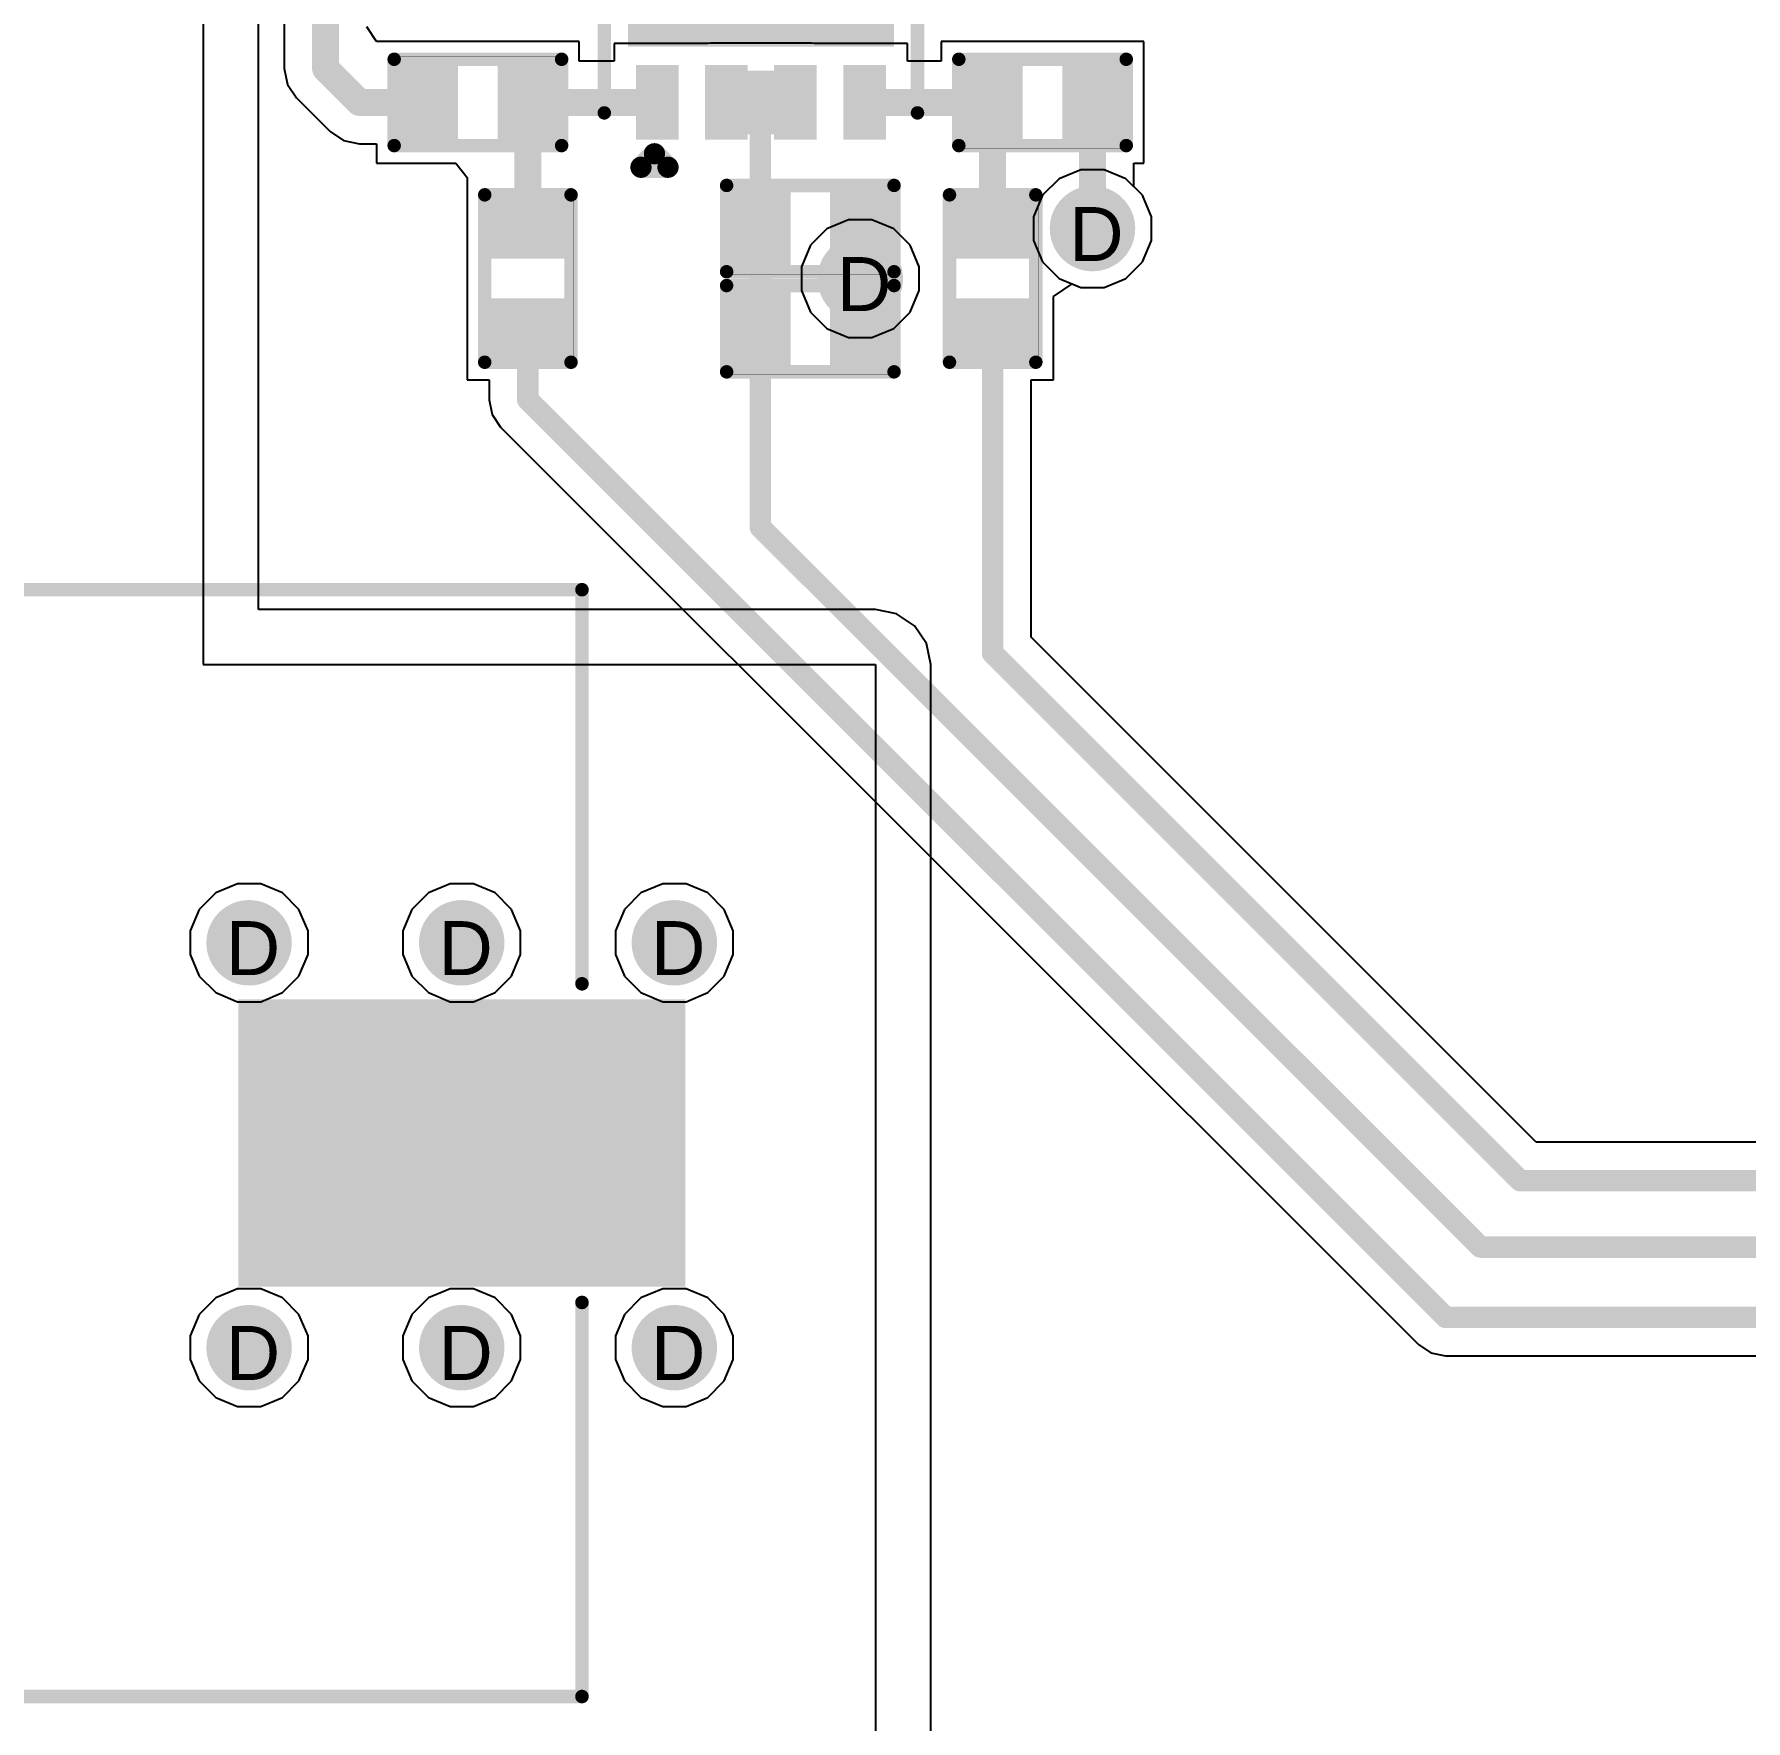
# Model space of a CAD drawing. Header units: inches. Extents: x 0 to 5032, y 0 to 5323.
# Drawn here: x 20.86 to 36.96, y 83.59 to 99.46 of the extents above; entities that cross this region are included whole.
import ezdxf

# ---------------------------------------------------------------- set-up
doc = ezdxf.new("R2010")
doc.units = ezdxf.units.IN
for name, color, linetype in [('Bottom Layer', 5, 'Continuous'), ('Bottom Solder', 6, 'Continuous'), ('Drill Drawing', 1, 'Continuous'), ('Layer 1', 16, 'Continuous'), ('Layer 2', 76, 'Continuous'), ('Top Layer', 1, 'Continuous'), ('Top Overlay', 2, 'Continuous'), ('Top Paste', 8, 'Continuous'), ('Top Solder', 216, 'Continuous'), ('Via Holes', 16, 'Continuous')]:
    doc.layers.add(name, color=color, linetype=linetype)
doc.styles.add('Arial', font='', dxfattribs={"height": 0.2})
doc.styles.get('Arial').set_extended_font_data('Arial')

# ---------------------------------------------------------------- blocks, each defined once
blk = doc.blocks.new('R___0402_287')
at = {"layer": 'Top Layer'}
for points in [[(-0.699, -0.318), (-0.699, 0.318), (-0.241, 0.318), (-0.241, -0.318)], [(0.241, -0.318), (0.241, 0.318), (0.699, 0.318), (0.699, -0.318)]]:
    blk.add_hatch(color=1, dxfattribs=at).paths.add_polyline_path(points)
at = {"layer": 'Top Paste'}
for points in [[(-0.699, -0.318), (-0.699, 0.318), (-0.241, 0.318), (-0.241, -0.318)], [(0.241, -0.318), (0.241, 0.318), (0.699, 0.318), (0.699, -0.318)]]:
    blk.add_hatch(color=8, dxfattribs=at).paths.add_polyline_path(points)
at = {"layer": 'Top Solder'}
for points in [[(-0.754, -0.373), (-0.754, 0.373), (-0.186, 0.373), (-0.186, -0.373)], [(0.186, -0.373), (0.186, 0.373), (0.754, 0.373), (0.754, -0.373)]]:
    blk.add_hatch(color=216, dxfattribs=at).paths.add_polyline_path(points)
at = {"layer": 'Top Overlay'}
for points in [[(-0.787, 0.406, 0.127, 0.127, 0), (0.787, 0.406, 0.127, 0.127, 0)], [(-0.787, 0.406, 0.127, 0.127, 0), (-0.787, -0.406, 0.127, 0.127, 0)], [(0.787, 0.406, 0.127, 0.127, 0), (0.787, -0.406, 0.127, 0.127, 0)], [(-0.787, -0.406, 0.127, 0.127, 0), (0.787, -0.406, 0.127, 0.127, 0)], [(-0.813, -0.432, 0.00323, 0.00323, 0), (0.813, -0.432, 0.00323, 0.00323, 0)]]:
    blk.add_lwpolyline(points, format="xyseb", dxfattribs=at)
for points in [[(-0.819, 0.406, 0.0635, 0.0635, 1), (-0.756, 0.406, 0.0635, 0.0635, 1)], [(-0.819, 0.406, 0.0635, 0.0635, 1), (-0.756, 0.406, 0.0635, 0.0635, 1)], [(0.756, 0.406, 0.0635, 0.0635, 1), (0.819, 0.406, 0.0635, 0.0635, 1)], [(0.756, 0.406, 0.0635, 0.0635, 1), (0.819, 0.406, 0.0635, 0.0635, 1)], [(-0.819, -0.406, 0.0635, 0.0635, 1), (-0.756, -0.406, 0.0635, 0.0635, 1)], [(-0.819, -0.406, 0.0635, 0.0635, 1), (-0.756, -0.406, 0.0635, 0.0635, 1)], [(-0.814, -0.432, 0.00161, 0.00161, 1), (-0.812, -0.432, 0.00161, 0.00161, 1)], [(0.756, -0.406, 0.0635, 0.0635, 1), (0.819, -0.406, 0.0635, 0.0635, 1)], [(0.756, -0.406, 0.0635, 0.0635, 1), (0.819, -0.406, 0.0635, 0.0635, 1)], [(0.812, -0.432, 0.00161, 0.00161, 1), (0.814, -0.432, 0.00161, 0.00161, 1)]]:
    blk.add_lwpolyline(points, format="xyseb", close=True, dxfattribs=at)
blk = doc.blocks.new('R___0402_288')
at = {"layer": 'Top Layer'}
for points in [[(-0.699, -0.318), (-0.699, 0.318), (-0.241, 0.318), (-0.241, -0.318)], [(0.241, -0.318), (0.241, 0.318), (0.699, 0.318), (0.699, -0.318)]]:
    blk.add_hatch(color=1, dxfattribs=at).paths.add_polyline_path(points)
at = {"layer": 'Top Paste'}
for points in [[(-0.699, -0.318), (-0.699, 0.318), (-0.241, 0.318), (-0.241, -0.318)], [(0.241, -0.318), (0.241, 0.318), (0.699, 0.318), (0.699, -0.318)]]:
    blk.add_hatch(color=8, dxfattribs=at).paths.add_polyline_path(points)
at = {"layer": 'Top Solder'}
for points in [[(-0.754, -0.373), (-0.754, 0.373), (-0.186, 0.373), (-0.186, -0.373)], [(0.186, -0.373), (0.186, 0.373), (0.754, 0.373), (0.754, -0.373)]]:
    blk.add_hatch(color=216, dxfattribs=at).paths.add_polyline_path(points)
at = {"layer": 'Top Overlay'}
for points in [[(-0.787, 0.406, 0.127, 0.127, 0), (0.787, 0.406, 0.127, 0.127, 0)], [(-0.787, 0.406, 0.127, 0.127, 0), (-0.787, -0.406, 0.127, 0.127, 0)], [(0.787, 0.406, 0.127, 0.127, 0), (0.787, -0.406, 0.127, 0.127, 0)], [(-0.787, -0.406, 0.127, 0.127, 0), (0.787, -0.406, 0.127, 0.127, 0)], [(-0.813, -0.432, 0.00323, 0.00323, 0), (0.813, -0.432, 0.00323, 0.00323, 0)]]:
    blk.add_lwpolyline(points, format="xyseb", dxfattribs=at)
for points in [[(-0.819, 0.406, 0.0635, 0.0635, 1), (-0.756, 0.406, 0.0635, 0.0635, 1)], [(-0.819, 0.406, 0.0635, 0.0635, 1), (-0.756, 0.406, 0.0635, 0.0635, 1)], [(0.756, 0.406, 0.0635, 0.0635, 1), (0.819, 0.406, 0.0635, 0.0635, 1)], [(0.756, 0.406, 0.0635, 0.0635, 1), (0.819, 0.406, 0.0635, 0.0635, 1)], [(-0.819, -0.406, 0.0635, 0.0635, 1), (-0.756, -0.406, 0.0635, 0.0635, 1)], [(-0.819, -0.406, 0.0635, 0.0635, 1), (-0.756, -0.406, 0.0635, 0.0635, 1)], [(-0.814, -0.432, 0.00161, 0.00161, 1), (-0.812, -0.432, 0.00161, 0.00161, 1)], [(0.756, -0.406, 0.0635, 0.0635, 1), (0.819, -0.406, 0.0635, 0.0635, 1)], [(0.756, -0.406, 0.0635, 0.0635, 1), (0.819, -0.406, 0.0635, 0.0635, 1)], [(0.812, -0.432, 0.00161, 0.00161, 1), (0.814, -0.432, 0.00161, 0.00161, 1)]]:
    blk.add_lwpolyline(points, format="xyseb", close=True, dxfattribs=at)
blk = doc.blocks.new('R___0402_289')
at = {"layer": 'Top Layer'}
for points in [[(-0.699, -0.318), (-0.699, 0.318), (-0.241, 0.318), (-0.241, -0.318)], [(0.241, -0.318), (0.241, 0.318), (0.699, 0.318), (0.699, -0.318)]]:
    blk.add_hatch(color=1, dxfattribs=at).paths.add_polyline_path(points)
at = {"layer": 'Top Paste'}
for points in [[(-0.699, -0.318), (-0.699, 0.318), (-0.241, 0.318), (-0.241, -0.318)], [(0.241, -0.318), (0.241, 0.318), (0.699, 0.318), (0.699, -0.318)]]:
    blk.add_hatch(color=8, dxfattribs=at).paths.add_polyline_path(points)
at = {"layer": 'Top Solder'}
for points in [[(-0.754, -0.373), (-0.754, 0.373), (-0.186, 0.373), (-0.186, -0.373)], [(0.186, -0.373), (0.186, 0.373), (0.754, 0.373), (0.754, -0.373)]]:
    blk.add_hatch(color=216, dxfattribs=at).paths.add_polyline_path(points)
at = {"layer": 'Top Overlay'}
for points in [[(0.787, 0.406, 0.127, 0.127, 0), (-0.787, 0.406, 0.127, 0.127, 0)], [(-0.787, 0.406, 0.127, 0.127, 0), (-0.787, -0.406, 0.127, 0.127, 0)], [(0.787, 0.406, 0.127, 0.127, 0), (0.787, -0.406, 0.127, 0.127, 0)], [(0.787, -0.406, 0.127, 0.127, 0), (-0.787, -0.406, 0.127, 0.127, 0)], [(0.813, -0.432, 0.00323, 0.00323, 0), (-0.813, -0.432, 0.00323, 0.00323, 0)]]:
    blk.add_lwpolyline(points, format="xyseb", dxfattribs=at)
for points in [[(-0.819, 0.406, 0.0635, 0.0635, 1), (-0.756, 0.406, 0.0635, 0.0635, 1)], [(-0.819, 0.406, 0.0635, 0.0635, 1), (-0.756, 0.406, 0.0635, 0.0635, 1)], [(0.756, 0.406, 0.0635, 0.0635, 1), (0.819, 0.406, 0.0635, 0.0635, 1)], [(0.756, 0.406, 0.0635, 0.0635, 1), (0.819, 0.406, 0.0635, 0.0635, 1)], [(-0.819, -0.406, 0.0635, 0.0635, 1), (-0.756, -0.406, 0.0635, 0.0635, 1)], [(-0.819, -0.406, 0.0635, 0.0635, 1), (-0.756, -0.406, 0.0635, 0.0635, 1)], [(-0.814, -0.432, 0.00161, 0.00161, 1), (-0.812, -0.432, 0.00161, 0.00161, 1)], [(0.756, -0.406, 0.0635, 0.0635, 1), (0.819, -0.406, 0.0635, 0.0635, 1)], [(0.756, -0.406, 0.0635, 0.0635, 1), (0.819, -0.406, 0.0635, 0.0635, 1)], [(0.812, -0.432, 0.00161, 0.00161, 1), (0.814, -0.432, 0.00161, 0.00161, 1)]]:
    blk.add_lwpolyline(points, format="xyseb", close=True, dxfattribs=at)
blk = doc.blocks.new('R___0402_290')
at = {"layer": 'Top Layer'}
for points in [[(-0.699, -0.318), (-0.699, 0.318), (-0.241, 0.318), (-0.241, -0.318)], [(0.241, -0.318), (0.241, 0.318), (0.699, 0.318), (0.699, -0.318)]]:
    blk.add_hatch(color=1, dxfattribs=at).paths.add_polyline_path(points)
at = {"layer": 'Top Paste'}
for points in [[(-0.699, -0.318), (-0.699, 0.318), (-0.241, 0.318), (-0.241, -0.318)], [(0.241, -0.318), (0.241, 0.318), (0.699, 0.318), (0.699, -0.318)]]:
    blk.add_hatch(color=8, dxfattribs=at).paths.add_polyline_path(points)
at = {"layer": 'Top Solder'}
for points in [[(-0.754, -0.373), (-0.754, 0.373), (-0.186, 0.373), (-0.186, -0.373)], [(0.186, -0.373), (0.186, 0.373), (0.754, 0.373), (0.754, -0.373)]]:
    blk.add_hatch(color=216, dxfattribs=at).paths.add_polyline_path(points)
at = {"layer": 'Top Overlay'}
for points in [[(-0.787, 0.406, 0.127, 0.127, 0), (0.787, 0.406, 0.127, 0.127, 0)], [(-0.787, -0.406, 0.127, 0.127, 0), (-0.787, 0.406, 0.127, 0.127, 0)], [(0.787, -0.406, 0.127, 0.127, 0), (0.787, 0.406, 0.127, 0.127, 0)], [(-0.787, -0.406, 0.127, 0.127, 0), (0.787, -0.406, 0.127, 0.127, 0)], [(-0.813, -0.432, 0.00323, 0.00323, 0), (0.813, -0.432, 0.00323, 0.00323, 0)]]:
    blk.add_lwpolyline(points, format="xyseb", dxfattribs=at)
for points in [[(-0.819, 0.406, 0.0635, 0.0635, 1), (-0.756, 0.406, 0.0635, 0.0635, 1)], [(-0.819, 0.406, 0.0635, 0.0635, 1), (-0.756, 0.406, 0.0635, 0.0635, 1)], [(0.756, 0.406, 0.0635, 0.0635, 1), (0.819, 0.406, 0.0635, 0.0635, 1)], [(0.756, 0.406, 0.0635, 0.0635, 1), (0.819, 0.406, 0.0635, 0.0635, 1)], [(-0.819, -0.406, 0.0635, 0.0635, 1), (-0.756, -0.406, 0.0635, 0.0635, 1)], [(-0.819, -0.406, 0.0635, 0.0635, 1), (-0.756, -0.406, 0.0635, 0.0635, 1)], [(-0.814, -0.432, 0.00161, 0.00161, 1), (-0.812, -0.432, 0.00161, 0.00161, 1)], [(0.756, -0.406, 0.0635, 0.0635, 1), (0.819, -0.406, 0.0635, 0.0635, 1)], [(0.756, -0.406, 0.0635, 0.0635, 1), (0.819, -0.406, 0.0635, 0.0635, 1)], [(0.812, -0.432, 0.00161, 0.00161, 1), (0.814, -0.432, 0.00161, 0.00161, 1)]]:
    blk.add_lwpolyline(points, format="xyseb", close=True, dxfattribs=at)
blk = doc.blocks.new('R___0402_291')
at = {"layer": 'Top Layer'}
for points in [[(-0.699, -0.318), (-0.699, 0.318), (-0.241, 0.318), (-0.241, -0.318)], [(0.241, -0.318), (0.241, 0.318), (0.699, 0.318), (0.699, -0.318)]]:
    blk.add_hatch(color=1, dxfattribs=at).paths.add_polyline_path(points)
at = {"layer": 'Top Paste'}
for points in [[(-0.699, -0.318), (-0.699, 0.318), (-0.241, 0.318), (-0.241, -0.318)], [(0.241, -0.318), (0.241, 0.318), (0.699, 0.318), (0.699, -0.318)]]:
    blk.add_hatch(color=8, dxfattribs=at).paths.add_polyline_path(points)
at = {"layer": 'Top Solder'}
for points in [[(-0.754, -0.373), (-0.754, 0.373), (-0.186, 0.373), (-0.186, -0.373)], [(0.186, -0.373), (0.186, 0.373), (0.754, 0.373), (0.754, -0.373)]]:
    blk.add_hatch(color=216, dxfattribs=at).paths.add_polyline_path(points)
at = {"layer": 'Top Overlay'}
for points in [[(-0.787, 0.406, 0.127, 0.127, 0), (0.787, 0.406, 0.127, 0.127, 0)], [(-0.787, -0.406, 0.127, 0.127, 0), (-0.787, 0.406, 0.127, 0.127, 0)], [(0.787, -0.406, 0.127, 0.127, 0), (0.787, 0.406, 0.127, 0.127, 0)], [(-0.787, -0.406, 0.127, 0.127, 0), (0.787, -0.406, 0.127, 0.127, 0)], [(-0.813, -0.432, 0.00323, 0.00323, 0), (0.813, -0.432, 0.00323, 0.00323, 0)]]:
    blk.add_lwpolyline(points, format="xyseb", dxfattribs=at)
for points in [[(-0.819, 0.406, 0.0635, 0.0635, 1), (-0.756, 0.406, 0.0635, 0.0635, 1)], [(-0.819, 0.406, 0.0635, 0.0635, 1), (-0.756, 0.406, 0.0635, 0.0635, 1)], [(0.756, 0.406, 0.0635, 0.0635, 1), (0.819, 0.406, 0.0635, 0.0635, 1)], [(0.756, 0.406, 0.0635, 0.0635, 1), (0.819, 0.406, 0.0635, 0.0635, 1)], [(-0.819, -0.406, 0.0635, 0.0635, 1), (-0.756, -0.406, 0.0635, 0.0635, 1)], [(-0.819, -0.406, 0.0635, 0.0635, 1), (-0.756, -0.406, 0.0635, 0.0635, 1)], [(-0.814, -0.432, 0.00161, 0.00161, 1), (-0.812, -0.432, 0.00161, 0.00161, 1)], [(0.756, -0.406, 0.0635, 0.0635, 1), (0.819, -0.406, 0.0635, 0.0635, 1)], [(0.756, -0.406, 0.0635, 0.0635, 1), (0.819, -0.406, 0.0635, 0.0635, 1)], [(0.812, -0.432, 0.00161, 0.00161, 1), (0.814, -0.432, 0.00161, 0.00161, 1)]]:
    blk.add_lwpolyline(points, format="xyseb", close=True, dxfattribs=at)
blk = doc.blocks.new('R___0402_292')
at = {"layer": 'Top Layer'}
for points in [[(-0.699, -0.318), (-0.699, 0.318), (-0.241, 0.318), (-0.241, -0.318)], [(0.241, -0.318), (0.241, 0.318), (0.699, 0.318), (0.699, -0.318)]]:
    blk.add_hatch(color=1, dxfattribs=at).paths.add_polyline_path(points)
at = {"layer": 'Top Paste'}
for points in [[(-0.699, -0.318), (-0.699, 0.318), (-0.241, 0.318), (-0.241, -0.318)], [(0.241, -0.318), (0.241, 0.318), (0.699, 0.318), (0.699, -0.318)]]:
    blk.add_hatch(color=8, dxfattribs=at).paths.add_polyline_path(points)
at = {"layer": 'Top Solder'}
for points in [[(-0.754, -0.373), (-0.754, 0.373), (-0.186, 0.373), (-0.186, -0.373)], [(0.186, -0.373), (0.186, 0.373), (0.754, 0.373), (0.754, -0.373)]]:
    blk.add_hatch(color=216, dxfattribs=at).paths.add_polyline_path(points)
at = {"layer": 'Top Overlay'}
for points in [[(-0.787, 0.406, 0.127, 0.127, 0), (0.787, 0.406, 0.127, 0.127, 0)], [(-0.787, -0.406, 0.127, 0.127, 0), (-0.787, 0.406, 0.127, 0.127, 0)], [(0.787, -0.406, 0.127, 0.127, 0), (0.787, 0.406, 0.127, 0.127, 0)], [(-0.787, -0.406, 0.127, 0.127, 0), (0.787, -0.406, 0.127, 0.127, 0)], [(-0.813, -0.432, 0.00323, 0.00323, 0), (0.813, -0.432, 0.00323, 0.00323, 0)]]:
    blk.add_lwpolyline(points, format="xyseb", dxfattribs=at)
for points in [[(-0.819, 0.406, 0.0635, 0.0635, 1), (-0.756, 0.406, 0.0635, 0.0635, 1)], [(-0.819, 0.406, 0.0635, 0.0635, 1), (-0.756, 0.406, 0.0635, 0.0635, 1)], [(0.756, 0.406, 0.0635, 0.0635, 1), (0.819, 0.406, 0.0635, 0.0635, 1)], [(0.756, 0.406, 0.0635, 0.0635, 1), (0.819, 0.406, 0.0635, 0.0635, 1)], [(-0.819, -0.406, 0.0635, 0.0635, 1), (-0.756, -0.406, 0.0635, 0.0635, 1)], [(-0.819, -0.406, 0.0635, 0.0635, 1), (-0.756, -0.406, 0.0635, 0.0635, 1)], [(-0.814, -0.432, 0.00161, 0.00161, 1), (-0.812, -0.432, 0.00161, 0.00161, 1)], [(0.756, -0.406, 0.0635, 0.0635, 1), (0.819, -0.406, 0.0635, 0.0635, 1)], [(0.756, -0.406, 0.0635, 0.0635, 1), (0.819, -0.406, 0.0635, 0.0635, 1)], [(0.812, -0.432, 0.00161, 0.00161, 1), (0.814, -0.432, 0.00161, 0.00161, 1)]]:
    blk.add_lwpolyline(points, format="xyseb", close=True, dxfattribs=at)
blk = doc.blocks.new('SON_8_EP_3_3__298')
at = {"layer": 'Top Layer'}
for points in [[(0.825, 1.2), (0.825, -1.2), (-0.825, -1.2), (-0.825, 1.2)], [(-1.1, 1.125), (-1.1, 0.825), (-1.7, 0.825), (-1.7, 1.125)], [(1.1, 0.825), (1.1, 1.125), (1.7, 1.125), (1.7, 0.825)], [(-1.1, 0.475), (-1.1, 0.175), (-1.7, 0.175), (-1.7, 0.475)], [(1.1, 0.175), (1.1, 0.475), (1.7, 0.475), (1.7, 0.175)], [(-1.1, -0.175), (-1.1, -0.475), (-1.7, -0.475), (-1.7, -0.175)], [(1.1, -0.475), (1.1, -0.175), (1.7, -0.175), (1.7, -0.475)], [(-1.1, -0.825), (-1.1, -1.125), (-1.7, -1.125), (-1.7, -0.825)], [(1.1, -1.125), (1.1, -0.825), (1.7, -0.825), (1.7, -1.125)]]:
    blk.add_hatch(color=1, dxfattribs=at).paths.add_polyline_path(points)
at = {"layer": 'Top Paste'}
for points in [[(0.825, 1.2), (0.825, -1.2), (-0.825, -1.2), (-0.825, 1.2)], [(-1.1, 1.125), (-1.1, 0.825), (-1.7, 0.825), (-1.7, 1.125)], [(1.1, 0.825), (1.1, 1.125), (1.7, 1.125), (1.7, 0.825)], [(-1.1, 0.475), (-1.1, 0.175), (-1.7, 0.175), (-1.7, 0.475)], [(1.1, 0.175), (1.1, 0.475), (1.7, 0.475), (1.7, 0.175)], [(-1.1, -0.175), (-1.1, -0.475), (-1.7, -0.475), (-1.7, -0.175)], [(1.1, -0.475), (1.1, -0.175), (1.7, -0.175), (1.7, -0.475)], [(-1.1, -0.825), (-1.1, -1.125), (-1.7, -1.125), (-1.7, -0.825)], [(1.1, -1.125), (1.1, -0.825), (1.7, -0.825), (1.7, -1.125)]]:
    blk.add_hatch(color=8, dxfattribs=at).paths.add_polyline_path(points)
at = {"layer": 'Top Solder'}
for points in [[(-1.049, 1.176), (-1.049, 0.775), (-1.751, 0.775), (-1.751, 1.176)], [(0.876, 1.251), (0.876, -1.251), (-0.876, -1.251), (-0.876, 1.251)], [(1.049, 0.775), (1.049, 1.176), (1.751, 1.176), (1.751, 0.775)], [(-1.049, 0.526), (-1.049, 0.124), (-1.751, 0.124), (-1.751, 0.526)], [(1.049, 0.124), (1.049, 0.526), (1.751, 0.526), (1.751, 0.124)], [(-1.049, -0.124), (-1.049, -0.526), (-1.751, -0.526), (-1.751, -0.124)], [(1.049, -0.526), (1.049, -0.124), (1.751, -0.124), (1.751, -0.526)], [(-1.049, -0.775), (-1.049, -1.176), (-1.751, -1.176), (-1.751, -0.775)], [(1.049, -1.176), (1.049, -0.775), (1.751, -0.775), (1.751, -1.176)]]:
    blk.add_hatch(color=216, dxfattribs=at).paths.add_polyline_path(points)
at = {"layer": 'Top Overlay'}
for points in [[(-1.499, 1.473, 0.127, 0.127, 0), (1.473, 1.473, 0.127, 0.127, 0)], [(-2.01, 1.128, 0.2, 0.2, 0), (-1.883, 1.001, 0.2, 0.2, 0)], [(-2.01, 1.128, 0.2, 0.2, 0), (-2.01, 0.874, 0.2, 0.2, 0)], [(-1.883, 1.001, 0.2, 0.2, 0), (-2.01, 0.874, 0.2, 0.2, 0)], [(-1.499, -1.473, 0.127, 0.127, 0), (1.473, -1.473, 0.127, 0.127, 0)]]:
    blk.add_lwpolyline(points, format="xyseb", dxfattribs=at)
for points in [[(-1.53, 1.473, 0.0635, 0.0635, 1), (-1.467, 1.473, 0.0635, 0.0635, 1)], [(1.441, 1.473, 0.0635, 0.0635, 1), (1.505, 1.473, 0.0635, 0.0635, 1)], [(-2.06, 1.128, 0.1, 0.1, 1), (-1.96, 1.128, 0.1, 0.1, 1)], [(-2.06, 1.128, 0.1, 0.1, 1), (-1.96, 1.128, 0.1, 0.1, 1)], [(-2.06, 0.874, 0.1, 0.1, 1), (-1.96, 0.874, 0.1, 0.1, 1)], [(-2.06, 0.874, 0.1, 0.1, 1), (-1.96, 0.874, 0.1, 0.1, 1)], [(-1.933, 1.001, 0.1, 0.1, 1), (-1.833, 1.001, 0.1, 0.1, 1)], [(-1.933, 1.001, 0.1, 0.1, 1), (-1.833, 1.001, 0.1, 0.1, 1)], [(-1.53, -1.473, 0.0635, 0.0635, 1), (-1.467, -1.473, 0.0635, 0.0635, 1)], [(1.441, -1.473, 0.0635, 0.0635, 1), (1.505, -1.473, 0.0635, 0.0635, 1)]]:
    blk.add_lwpolyline(points, format="xyseb", close=True, dxfattribs=at)
blk = doc.blocks.new('UCD_220_F_10__D___468')
at = {"layer": 'Top Layer'}
for points in [[(-6, 1.25), (-2, 1.25), (-2, -1.25), (-6, -1.25)], [(2, 1.25), (6, 1.25), (6, -1.25), (2, -1.25)]]:
    blk.add_hatch(color=1, dxfattribs=at).paths.add_polyline_path(points)
at = {"layer": 'Top Paste'}
for points in [[(-6, 1.25), (-2, 1.25), (-2, -1.25), (-6, -1.25)], [(2, 1.25), (6, 1.25), (6, -1.25), (2, -1.25)]]:
    blk.add_hatch(color=8, dxfattribs=at).paths.add_polyline_path(points)
at = {"layer": 'Top Solder'}
for points in [[(-6.102, 1.352), (-1.898, 1.352), (-1.898, -1.352), (-6.102, -1.352)], [(1.898, 1.352), (6.102, 1.352), (6.102, -1.352), (1.898, -1.352)]]:
    blk.add_hatch(color=216, dxfattribs=at).paths.add_polyline_path(points)
at = {"layer": 'Top Overlay'}
for points in [[(-5.131, 3.708, 0.127, 0.127, 0), (-3.632, 5.207, 0.127, 0.127, 0)], [(-3.632, 5.207, 0.127, 0.127, 0), (5.131, 5.207, 0.127, 0.127, 0)], [(5.131, 1.499, 0.127, 0.127, 0), (5.131, 5.207, 0.127, 0.127, 0)], [(-5.131, 1.524, 0.127, 0.127, 0), (-5.131, 3.708, 0.127, 0.127, 0)], [(-5.664, 1.618, 0.127, 0.127, 0), (-5.664, 2.121, 0.127, 0.127, 0)], [(-5.946, 1.866, 0.127, 0.127, 0), (-5.392, 1.866, 0.127, 0.127, 0)], [(5.131, -5.207, 0.127, 0.127, 0), (5.131, -1.499, 0.127, 0.127, 0)], [(-5.131, -3.708, 0.127, 0.127, 0), (-5.131, -1.524, 0.127, 0.127, 0)], [(-5.131, -3.708, 0.127, 0.127, 0), (-3.632, -5.207, 0.127, 0.127, 0)], [(-3.632, -5.207, 0.127, 0.127, 0), (5.131, -5.207, 0.127, 0.127, 0)]]:
    blk.add_lwpolyline(points, format="xyseb", dxfattribs=at)
for points in [[(-3.664, 5.207, 0.0635, 0.0635, 1), (-3.6, 5.207, 0.0635, 0.0635, 1)], [(-3.664, 5.207, 0.0635, 0.0635, 1), (-3.6, 5.207, 0.0635, 0.0635, 1)], [(5.099, 5.207, 0.0635, 0.0635, 1), (5.163, 5.207, 0.0635, 0.0635, 1)], [(5.099, 5.207, 0.0635, 0.0635, 1), (5.163, 5.207, 0.0635, 0.0635, 1)], [(-5.163, 3.708, 0.0635, 0.0635, 1), (-5.099, 3.708, 0.0635, 0.0635, 1)], [(-5.163, 3.708, 0.0635, 0.0635, 1), (-5.099, 3.708, 0.0635, 0.0635, 1)], [(-5.696, 2.121, 0.0635, 0.0635, 1), (-5.632, 2.121, 0.0635, 0.0635, 1)], [(-5.977, 1.866, 0.0635, 0.0635, 1), (-5.914, 1.866, 0.0635, 0.0635, 1)], [(-5.424, 1.866, 0.0635, 0.0635, 1), (-5.36, 1.866, 0.0635, 0.0635, 1)], [(-5.696, 1.618, 0.0635, 0.0635, 1), (-5.632, 1.618, 0.0635, 0.0635, 1)], [(-5.163, 1.524, 0.0635, 0.0635, 1), (-5.099, 1.524, 0.0635, 0.0635, 1)], [(5.099, 1.499, 0.0635, 0.0635, 1), (5.163, 1.499, 0.0635, 0.0635, 1)], [(5.099, -1.499, 0.0635, 0.0635, 1), (5.163, -1.499, 0.0635, 0.0635, 1)], [(-5.163, -1.524, 0.0635, 0.0635, 1), (-5.099, -1.524, 0.0635, 0.0635, 1)], [(-5.163, -3.708, 0.0635, 0.0635, 1), (-5.099, -3.708, 0.0635, 0.0635, 1)], [(-5.163, -3.708, 0.0635, 0.0635, 1), (-5.099, -3.708, 0.0635, 0.0635, 1)], [(-3.664, -5.207, 0.0635, 0.0635, 1), (-3.6, -5.207, 0.0635, 0.0635, 1)], [(-3.664, -5.207, 0.0635, 0.0635, 1), (-3.6, -5.207, 0.0635, 0.0635, 1)], [(5.099, -5.207, 0.0635, 0.0635, 1), (5.163, -5.207, 0.0635, 0.0635, 1)], [(5.099, -5.207, 0.0635, 0.0635, 1), (5.163, -5.207, 0.0635, 0.0635, 1)]]:
    blk.add_lwpolyline(points, format="xyseb", close=True, dxfattribs=at)

msp = doc.modelspace()

# ---------------------------------------------------------------- hatches: boundary and pattern name
at = {"layer": 'Bottom Layer'}
h = msp.add_hatch(color=5, dxfattribs=at)
edge = h.paths.add_edge_path()
edge.add_arc((30.818, 97.629), 0.3, 0, 360)
h = msp.add_hatch(color=5, dxfattribs=at)
edge = h.paths.add_edge_path()
edge.add_arc((28.634, 97.158), 0.3, 0, 360)
h = msp.add_hatch(color=5, dxfattribs=at)
edge = h.paths.add_edge_path()
edge.add_arc((22.885, 90.909), 0.3, 0, 360)
h = msp.add_hatch(color=5, dxfattribs=at)
edge = h.paths.add_edge_path()
edge.add_arc((24.885, 90.909), 0.3, 0, 360)
h = msp.add_hatch(color=5, dxfattribs=at)
edge = h.paths.add_edge_path()
edge.add_arc((26.885, 90.909), 0.3, 0, 360)
h = msp.add_hatch(color=5, dxfattribs=at)
edge = h.paths.add_edge_path()
edge.add_arc((22.885, 87.099), 0.3, 0, 360)
h = msp.add_hatch(color=5, dxfattribs=at)
edge = h.paths.add_edge_path()
edge.add_arc((24.885, 87.099), 0.3, 0, 360)
h = msp.add_hatch(color=5, dxfattribs=at)
edge = h.paths.add_edge_path()
edge.add_arc((26.885, 87.099), 0.3, 0, 360)
at = {"layer": 'Bottom Solder'}
h = msp.add_hatch(color=6, dxfattribs=at)
edge = h.paths.add_edge_path()
edge.add_arc((30.818, 97.629), 0.402, 0, 360)
h = msp.add_hatch(color=6, dxfattribs=at)
edge = h.paths.add_edge_path()
edge.add_arc((28.634, 97.158), 0.402, 0, 360)
h = msp.add_hatch(color=6, dxfattribs=at)
edge = h.paths.add_edge_path()
edge.add_arc((22.885, 90.909), 0.402, 0, 360)
h = msp.add_hatch(color=6, dxfattribs=at)
edge = h.paths.add_edge_path()
edge.add_arc((24.885, 90.909), 0.402, 0, 360)
h = msp.add_hatch(color=6, dxfattribs=at)
edge = h.paths.add_edge_path()
edge.add_arc((26.885, 90.909), 0.402, 0, 360)
h = msp.add_hatch(color=6, dxfattribs=at)
edge = h.paths.add_edge_path()
edge.add_arc((22.885, 87.099), 0.402, 0, 360)
h = msp.add_hatch(color=6, dxfattribs=at)
edge = h.paths.add_edge_path()
edge.add_arc((24.885, 87.099), 0.402, 0, 360)
h = msp.add_hatch(color=6, dxfattribs=at)
edge = h.paths.add_edge_path()
edge.add_arc((26.885, 87.099), 0.402, 0, 360)
at = {"layer": 'Layer 1'}
h = msp.add_hatch(color=16, dxfattribs=at)
edge = h.paths.add_edge_path()
edge.add_arc((30.818, 97.629), 0.3, 0, 360)
h = msp.add_hatch(color=16, dxfattribs=at)
edge = h.paths.add_edge_path()
edge.add_arc((28.634, 97.158), 0.3, 0, 360)
h = msp.add_hatch(color=16, dxfattribs=at)
edge = h.paths.add_edge_path()
edge.add_arc((22.885, 90.909), 0.3, 0, 360)
h = msp.add_hatch(color=16, dxfattribs=at)
edge = h.paths.add_edge_path()
edge.add_arc((24.885, 90.909), 0.3, 0, 360)
h = msp.add_hatch(color=16, dxfattribs=at)
edge = h.paths.add_edge_path()
edge.add_arc((26.885, 90.909), 0.3, 0, 360)
h = msp.add_hatch(color=16, dxfattribs=at)
edge = h.paths.add_edge_path()
edge.add_arc((22.885, 87.099), 0.3, 0, 360)
h = msp.add_hatch(color=16, dxfattribs=at)
edge = h.paths.add_edge_path()
edge.add_arc((24.885, 87.099), 0.3, 0, 360)
h = msp.add_hatch(color=16, dxfattribs=at)
edge = h.paths.add_edge_path()
edge.add_arc((26.885, 87.099), 0.3, 0, 360)
at = {"layer": 'Layer 2'}
h = msp.add_hatch(color=76, dxfattribs=at)
edge = h.paths.add_edge_path()
edge.add_arc((30.818, 97.629), 0.3, 0, 360)
h = msp.add_hatch(color=76, dxfattribs=at)
edge = h.paths.add_edge_path()
edge.add_arc((28.634, 97.158), 0.3, 0, 360)
h = msp.add_hatch(color=76, dxfattribs=at)
edge = h.paths.add_edge_path()
edge.add_arc((22.885, 90.909), 0.3, 0, 360)
h = msp.add_hatch(color=76, dxfattribs=at)
edge = h.paths.add_edge_path()
edge.add_arc((24.885, 90.909), 0.3, 0, 360)
h = msp.add_hatch(color=76, dxfattribs=at)
edge = h.paths.add_edge_path()
edge.add_arc((26.885, 90.909), 0.3, 0, 360)
h = msp.add_hatch(color=76, dxfattribs=at)
edge = h.paths.add_edge_path()
edge.add_arc((22.885, 87.099), 0.3, 0, 360)
h = msp.add_hatch(color=76, dxfattribs=at)
edge = h.paths.add_edge_path()
edge.add_arc((24.885, 87.099), 0.3, 0, 360)
h = msp.add_hatch(color=76, dxfattribs=at)
edge = h.paths.add_edge_path()
edge.add_arc((26.885, 87.099), 0.3, 0, 360)
at = {"layer": 'Top Layer'}
msp.add_hatch(color=1, dxfattribs=at).paths.add_polyline_path([(27.224, 98.516), (28.174, 98.516), (28.174, 99.116), (27.224, 99.116)])
h = msp.add_hatch(color=1, dxfattribs=at)
edge = h.paths.add_edge_path()
edge.add_arc((30.818, 97.629), 0.3, 0, 360)
h = msp.add_hatch(color=1, dxfattribs=at)
edge = h.paths.add_edge_path()
edge.add_arc((28.634, 97.158), 0.3, 0, 360)
h = msp.add_hatch(color=1, dxfattribs=at)
edge = h.paths.add_edge_path()
edge.add_arc((22.885, 90.909), 0.3, 0, 360)
h = msp.add_hatch(color=1, dxfattribs=at)
edge = h.paths.add_edge_path()
edge.add_arc((24.885, 90.909), 0.3, 0, 360)
h = msp.add_hatch(color=1, dxfattribs=at)
edge = h.paths.add_edge_path()
edge.add_arc((26.885, 90.909), 0.3, 0, 360)
h = msp.add_hatch(color=1, dxfattribs=at)
edge = h.paths.add_edge_path()
edge.add_arc((22.885, 87.099), 0.3, 0, 360)
h = msp.add_hatch(color=1, dxfattribs=at)
edge = h.paths.add_edge_path()
edge.add_arc((24.885, 87.099), 0.3, 0, 360)
h = msp.add_hatch(color=1, dxfattribs=at)
edge = h.paths.add_edge_path()
edge.add_arc((26.885, 87.099), 0.3, 0, 360)
at = {"layer": 'Top Solder'}
h = msp.add_hatch(color=216, dxfattribs=at)
edge = h.paths.add_edge_path()
edge.add_arc((30.818, 97.629), 0.402, 0, 360)
h = msp.add_hatch(color=216, dxfattribs=at)
edge = h.paths.add_edge_path()
edge.add_arc((28.634, 97.158), 0.402, 0, 360)
h = msp.add_hatch(color=216, dxfattribs=at)
edge = h.paths.add_edge_path()
edge.add_arc((22.885, 90.909), 0.402, 0, 360)
h = msp.add_hatch(color=216, dxfattribs=at)
edge = h.paths.add_edge_path()
edge.add_arc((24.885, 90.909), 0.402, 0, 360)
h = msp.add_hatch(color=216, dxfattribs=at)
edge = h.paths.add_edge_path()
edge.add_arc((26.885, 90.909), 0.402, 0, 360)
h = msp.add_hatch(color=216, dxfattribs=at)
edge = h.paths.add_edge_path()
edge.add_arc((22.885, 87.099), 0.402, 0, 360)
h = msp.add_hatch(color=216, dxfattribs=at)
edge = h.paths.add_edge_path()
edge.add_arc((24.885, 87.099), 0.402, 0, 360)
h = msp.add_hatch(color=216, dxfattribs=at)
edge = h.paths.add_edge_path()
edge.add_arc((26.885, 87.099), 0.402, 0, 360)
at = {"layer": 'Via Holes'}
h = msp.add_hatch(color=7, dxfattribs=at)
edge = h.paths.add_edge_path()
edge.add_arc((30.818, 97.629), 0.15, 0, 360)
h = msp.add_hatch(color=7, dxfattribs=at)
edge = h.paths.add_edge_path()
edge.add_arc((28.634, 97.158), 0.15, 0, 360)
h = msp.add_hatch(color=7, dxfattribs=at)
edge = h.paths.add_edge_path()
edge.add_arc((22.885, 90.909), 0.15, 0, 360)
h = msp.add_hatch(color=7, dxfattribs=at)
edge = h.paths.add_edge_path()
edge.add_arc((24.885, 90.909), 0.15, 0, 360)
h = msp.add_hatch(color=7, dxfattribs=at)
edge = h.paths.add_edge_path()
edge.add_arc((26.885, 90.909), 0.15, 0, 360)
h = msp.add_hatch(color=7, dxfattribs=at)
edge = h.paths.add_edge_path()
edge.add_arc((22.885, 87.099), 0.15, 0, 360)
h = msp.add_hatch(color=7, dxfattribs=at)
edge = h.paths.add_edge_path()
edge.add_arc((24.885, 87.099), 0.15, 0, 360)
h = msp.add_hatch(color=7, dxfattribs=at)
edge = h.paths.add_edge_path()
edge.add_arc((26.885, 87.099), 0.15, 0, 360)

# ---------------------------------------------------------------- linework, layer by layer
at = {"layer": 'Bottom Layer'}
for p, q in [((30.504, 98.098), (30.349, 97.942)), ((30.708, 98.183), (30.504, 98.098)), ((30.929, 98.183), (30.708, 98.183)), ((31.132, 98.098), (30.929, 98.183)), ((31.288, 97.942), (31.132, 98.098)), ((30.349, 97.942), (30.264, 97.739)), ((31.372, 97.739), (31.288, 97.942)), ((30.264, 97.739), (30.264, 97.518)), ((31.372, 97.518), (31.372, 97.739)), ((28.32, 97.627), (28.164, 97.472)), ((28.524, 97.712), (28.32, 97.627)), ((28.744, 97.712), (28.524, 97.712)), ((28.948, 97.627), (28.744, 97.712)), ((29.104, 97.472), (28.948, 97.627)), ((28.164, 97.472), (28.08, 97.268)), ((29.188, 97.268), (29.104, 97.472)), ((30.264, 97.518), (30.349, 97.315)), ((31.288, 97.315), (31.372, 97.518)), ((28.08, 97.268), (28.08, 97.048)), ((29.188, 97.048), (29.188, 97.268)), ((30.349, 97.315), (30.504, 97.159)), ((31.132, 97.159), (31.288, 97.315)), ((30.504, 97.159), (30.708, 97.075)), ((30.929, 97.075), (31.132, 97.159)), ((28.08, 97.048), (28.164, 96.844)), ((29.104, 96.844), (29.188, 97.048)), ((30.708, 97.075), (30.929, 97.075)), ((28.164, 96.844), (28.32, 96.688)), ((28.948, 96.688), (29.104, 96.844)), ((28.32, 96.688), (28.524, 96.604)), ((28.524, 96.604), (28.744, 96.604)), ((28.744, 96.604), (28.948, 96.688))]:
    msp.add_line(p, q, dxfattribs=at)
at = {"layer": 'Layer 1'}
for p, q in [((30.504, 98.098), (30.349, 97.942)), ((30.708, 98.183), (30.504, 98.098)), ((30.929, 98.183), (30.708, 98.183)), ((31.132, 98.098), (30.929, 98.183)), ((31.288, 97.942), (31.132, 98.098)), ((30.349, 97.942), (30.264, 97.739)), ((31.372, 97.739), (31.288, 97.942)), ((30.264, 97.739), (30.264, 97.518)), ((31.372, 97.518), (31.372, 97.739)), ((28.32, 97.627), (28.164, 97.472)), ((28.524, 97.712), (28.32, 97.627)), ((28.744, 97.712), (28.524, 97.712)), ((28.948, 97.627), (28.744, 97.712)), ((29.104, 97.472), (28.948, 97.627)), ((28.164, 97.472), (28.08, 97.268)), ((29.188, 97.268), (29.104, 97.472)), ((30.264, 97.518), (30.349, 97.315)), ((31.288, 97.315), (31.372, 97.518)), ((28.08, 97.268), (28.08, 97.048)), ((29.188, 97.048), (29.188, 97.268)), ((30.349, 97.315), (30.504, 97.159)), ((31.132, 97.159), (31.288, 97.315)), ((30.504, 97.159), (30.708, 97.075)), ((30.929, 97.075), (31.132, 97.159)), ((28.08, 97.048), (28.164, 96.844)), ((29.104, 96.844), (29.188, 97.048)), ((30.708, 97.075), (30.929, 97.075)), ((28.164, 96.844), (28.32, 96.688)), ((28.948, 96.688), (29.104, 96.844)), ((28.32, 96.688), (28.524, 96.604)), ((28.524, 96.604), (28.744, 96.604)), ((28.744, 96.604), (28.948, 96.688))]:
    msp.add_line(p, q, dxfattribs=at)
at = {"layer": 'Layer 2'}
for p, q in [((22.454, 115.395), (22.454, 93.526)), ((22.972, 94.044), (22.972, 114.877)), ((28.778, 94.044), (22.972, 94.044)), ((28.976, 94.004), (28.778, 94.044)), ((29.144, 93.892), (28.976, 94.004)), ((29.257, 93.724), (29.144, 93.892)), ((29.296, 93.526), (29.257, 93.724)), ((22.454, 93.526), (28.778, 93.526)), ((28.778, 93.526), (28.778, 62.969)), ((29.296, 76.822), (29.296, 93.526)), ((22.775, 91.463), (22.571, 91.379)), ((22.995, 91.463), (22.775, 91.463)), ((23.199, 91.379), (22.995, 91.463)), ((24.775, 91.463), (24.571, 91.379)), ((24.995, 91.463), (24.775, 91.463)), ((25.199, 91.379), (24.995, 91.463)), ((26.775, 91.463), (26.571, 91.379)), ((26.995, 91.463), (26.775, 91.463)), ((27.199, 91.379), (26.995, 91.463)), ((22.571, 91.379), (22.415, 91.223)), ((23.354, 91.223), (23.199, 91.379)), ((24.571, 91.379), (24.415, 91.223)), ((25.354, 91.223), (25.199, 91.379)), ((26.571, 91.379), (26.415, 91.223)), ((27.354, 91.223), (27.199, 91.379)), ((22.415, 91.223), (22.331, 91.02)), ((23.439, 91.02), (23.354, 91.223)), ((24.415, 91.223), (24.331, 91.02)), ((25.439, 91.02), (25.354, 91.223)), ((26.415, 91.223), (26.331, 91.02)), ((27.439, 91.02), (27.354, 91.223)), ((22.331, 91.02), (22.331, 90.799)), ((23.439, 90.799), (23.439, 91.02)), ((24.331, 91.02), (24.331, 90.799)), ((25.439, 90.799), (25.439, 91.02)), ((26.331, 91.02), (26.331, 90.799)), ((27.439, 90.799), (27.439, 91.02)), ((22.331, 90.799), (22.415, 90.596)), ((23.354, 90.596), (23.439, 90.799)), ((24.331, 90.799), (24.415, 90.596)), ((25.354, 90.596), (25.439, 90.799)), ((26.331, 90.799), (26.415, 90.596)), ((27.354, 90.596), (27.439, 90.799)), ((22.415, 90.596), (22.571, 90.44)), ((23.199, 90.44), (23.354, 90.596)), ((24.415, 90.596), (24.571, 90.44)), ((25.199, 90.44), (25.354, 90.596)), ((26.415, 90.596), (26.571, 90.44)), ((27.199, 90.44), (27.354, 90.596)), ((22.571, 90.44), (22.775, 90.355)), ((22.775, 90.355), (22.995, 90.355)), ((22.995, 90.355), (23.199, 90.44)), ((24.571, 90.44), (24.775, 90.355)), ((24.775, 90.355), (24.995, 90.355)), ((24.995, 90.355), (25.199, 90.44)), ((26.571, 90.44), (26.775, 90.355)), ((26.775, 90.355), (26.995, 90.355)), ((26.995, 90.355), (27.199, 90.44)), ((22.775, 87.653), (22.571, 87.569)), ((22.995, 87.653), (22.775, 87.653)), ((23.199, 87.569), (22.995, 87.653)), ((24.775, 87.653), (24.571, 87.569)), ((24.995, 87.653), (24.775, 87.653)), ((25.199, 87.569), (24.995, 87.653)), ((26.775, 87.653), (26.571, 87.569)), ((26.995, 87.653), (26.775, 87.653)), ((27.199, 87.569), (26.995, 87.653)), ((22.571, 87.569), (22.415, 87.413)), ((23.354, 87.413), (23.199, 87.569)), ((24.571, 87.569), (24.415, 87.413)), ((25.354, 87.413), (25.199, 87.569)), ((26.571, 87.569), (26.415, 87.413)), ((27.354, 87.413), (27.199, 87.569)), ((22.415, 87.413), (22.331, 87.21)), ((23.439, 87.21), (23.354, 87.413)), ((24.415, 87.413), (24.331, 87.21)), ((25.439, 87.21), (25.354, 87.413)), ((26.415, 87.413), (26.331, 87.21)), ((27.439, 87.21), (27.354, 87.413)), ((22.331, 87.21), (22.331, 86.989)), ((23.439, 86.989), (23.439, 87.21)), ((24.331, 87.21), (24.331, 86.989)), ((25.439, 86.989), (25.439, 87.21)), ((26.331, 87.21), (26.331, 86.989)), ((27.439, 86.989), (27.439, 87.21)), ((22.331, 86.989), (22.415, 86.786)), ((23.354, 86.786), (23.439, 86.989)), ((24.331, 86.989), (24.415, 86.786)), ((25.354, 86.786), (25.439, 86.989)), ((26.331, 86.989), (26.415, 86.786)), ((27.354, 86.786), (27.439, 86.989)), ((22.415, 86.786), (22.571, 86.63)), ((23.199, 86.63), (23.354, 86.786)), ((24.415, 86.786), (24.571, 86.63)), ((25.199, 86.63), (25.354, 86.786)), ((26.415, 86.786), (26.571, 86.63)), ((27.199, 86.63), (27.354, 86.786)), ((22.571, 86.63), (22.775, 86.545)), ((22.995, 86.545), (23.199, 86.63)), ((24.571, 86.63), (24.775, 86.545)), ((24.995, 86.545), (25.199, 86.63)), ((26.571, 86.63), (26.775, 86.545)), ((26.995, 86.545), (27.199, 86.63)), ((22.775, 86.545), (22.995, 86.545)), ((24.775, 86.545), (24.995, 86.545)), ((26.775, 86.545), (26.995, 86.545))]:
    msp.add_line(p, q, dxfattribs=at)
at = {"layer": 'Top Layer'}
for p, q in [((23.216, 101.057), (23.216, 99.134)), ((24.084, 99.388), (23.993, 99.528)), ((25.989, 99.388), (24.084, 99.388)), ((25.989, 99.205), (25.989, 99.388)), ((27.199, 99.37), (26.32, 99.37)), ((26.32, 99.37), (26.32, 99.205)), ((27.224, 99.375), (27.199, 99.37)), ((28.174, 99.375), (27.224, 99.375)), ((28.199, 99.37), (28.174, 99.375)), ((29.079, 99.37), (28.199, 99.37)), ((29.079, 99.205), (29.079, 99.37)), ((31.301, 99.388), (29.396, 99.388)), ((29.396, 99.388), (29.396, 99.205)), ((31.301, 98.245), (31.301, 99.388)), ((26.32, 99.205), (25.989, 99.205)), ((29.396, 99.205), (29.079, 99.205)), ((23.216, 99.134), (23.246, 98.985)), ((23.246, 98.985), (23.33, 98.859)), ((23.33, 98.859), (23.648, 98.542)), ((23.648, 98.542), (23.774, 98.457)), ((23.774, 98.457), (23.922, 98.428)), ((23.922, 98.428), (24.084, 98.428)), ((24.084, 98.428), (24.084, 98.245)), ((24.084, 98.245), (24.829, 98.245)), ((24.829, 98.245), (24.935, 98.111)), ((31.207, 98.024), (31.207, 98.245)), ((31.207, 98.245), (31.301, 98.245)), ((24.935, 98.111), (24.935, 97.146)), ((31.288, 97.942), (31.207, 98.024)), ((31.372, 97.739), (31.288, 97.942)), ((31.372, 97.518), (31.372, 97.739)), ((31.288, 97.315), (31.372, 97.518)), ((31.132, 97.159), (31.288, 97.315)), ((24.935, 97.146), (24.935, 96.206)), ((30.45, 96.989), (30.628, 97.108)), ((30.628, 97.108), (30.708, 97.075)), ((30.929, 97.075), (31.132, 97.159)), ((30.45, 96.206), (30.45, 96.989)), ((30.708, 97.075), (30.929, 97.075)), ((24.935, 96.206), (25.144, 96.206)), ((25.144, 96.206), (25.144, 96.019)), ((30.241, 93.784), (30.241, 96.206)), ((30.241, 96.206), (30.45, 96.206)), ((25.144, 96.019), (25.144, 96.019)), ((25.144, 96.019), (25.172, 95.88)), ((25.172, 95.88), (25.25, 95.762)), ((25.25, 95.762), (33.884, 87.129)), ((34.991, 89.034), (30.241, 93.784)), ((45.312, 89.034), (34.991, 89.034)), ((33.884, 87.129), (33.884, 87.129)), ((33.884, 87.129), (34.001, 87.05)), ((34.001, 87.05), (34.14, 87.023)), ((34.14, 87.023), (73.615, 87.023))]:
    msp.add_line(p, q, dxfattribs=at)
for points in [[(23.605, 99.134, 0.254, 0.254, 0), (23.605, 101.616, 0.254, 0.254, 0)], [(23.605, 99.134, 0.254, 0.254, 0), (23.922, 98.816, 0.254, 0.254, 0)], [(23.922, 98.816, 0.254, 0.254, 0), (24.567, 98.816, 0.254, 0.254, 0)], [(25.507, 97.629, 0.254, 0.254, 0), (25.507, 98.816, 0.254, 0.254, 0)], [(25.507, 98.816, 0.254, 0.254, 0), (26.724, 98.816, 0.254, 0.254, 0)], [(27.694, 98.631, 0.203, 0.203, 0), (27.88, 98.816, 0.203, 0.203, 0)], [(27.88, 98.816, 0.203, 0.203, 0), (28.024, 98.816, 0.203, 0.203, 0)], [(28.675, 98.816, 0.254, 0.254, 0), (29.879, 98.816, 0.254, 0.254, 0)], [(29.879, 97.629, 0.254, 0.254, 0), (29.879, 98.816, 0.254, 0.254, 0)], [(30.818, 97.629, 0.254, 0.254, 0), (30.818, 98.816, 0.254, 0.254, 0)], [(27.694, 97.629, 0.203, 0.203, 0), (27.694, 98.631, 0.203, 0.203, 0)], [(27.694, 96.687, 0.203, 0.203, 0), (27.694, 97.629, 0.203, 0.203, 0)], [(28.634, 97.158, 0.254, 0.254, 0), (28.634, 97.629, 0.254, 0.254, 0)], [(28.634, 96.687, 0.254, 0.254, 0), (28.634, 97.158, 0.254, 0.254, 0)], [(25.507, 96.019, 0.203, 0.203, 0), (25.507, 96.689, 0.203, 0.203, 0)], [(27.694, 94.82, 0.203, 0.203, 0), (27.694, 96.687, 0.203, 0.203, 0)], [(29.879, 93.634, 0.203, 0.203, 0), (29.879, 96.689, 0.203, 0.203, 0)], [(25.507, 96.019, 0.203, 0.203, 0), (34.14, 87.385, 0.203, 0.203, 0)], [(27.694, 94.82, 0.203, 0.203, 0), (34.468, 88.046, 0.203, 0.203, 0)], [(29.879, 93.634, 0.203, 0.203, 0), (34.841, 88.671, 0.203, 0.203, 0)], [(34.841, 88.671, 0.203, 0.203, 0), (74.036, 88.671, 0.203, 0.203, 0)], [(34.468, 88.046, 0.203, 0.203, 0), (75.332, 88.046, 0.203, 0.203, 0)], [(34.14, 87.385, 0.203, 0.203, 0), (74.036, 87.385, 0.203, 0.203, 0)]]:
    msp.add_lwpolyline(points, format="xyseb", dxfattribs=at)
for points in [[(23.541, 99.134, 0.127, 0.127, 1), (23.668, 99.134, 0.127, 0.127, 1)], [(23.541, 99.134, 0.127, 0.127, 1), (23.668, 99.134, 0.127, 0.127, 1)], [(23.859, 98.816, 0.127, 0.127, 1), (23.986, 98.816, 0.127, 0.127, 1)], [(23.859, 98.816, 0.127, 0.127, 1), (23.986, 98.816, 0.127, 0.127, 1)], [(24.503, 98.816, 0.127, 0.127, 1), (24.63, 98.816, 0.127, 0.127, 1)], [(25.443, 98.816, 0.127, 0.127, 1), (25.57, 98.816, 0.127, 0.127, 1)], [(25.443, 98.816, 0.127, 0.127, 1), (25.57, 98.816, 0.127, 0.127, 1)], [(26.66, 98.816, 0.127, 0.127, 1), (26.787, 98.816, 0.127, 0.127, 1)], [(27.829, 98.816, 0.102, 0.102, 1), (27.931, 98.816, 0.102, 0.102, 1)], [(27.829, 98.816, 0.102, 0.102, 1), (27.931, 98.816, 0.102, 0.102, 1)], [(27.974, 98.816, 0.102, 0.102, 1), (28.075, 98.816, 0.102, 0.102, 1)], [(28.611, 98.816, 0.127, 0.127, 1), (28.738, 98.816, 0.127, 0.127, 1)], [(29.815, 98.816, 0.127, 0.127, 1), (29.942, 98.816, 0.127, 0.127, 1)], [(29.815, 98.816, 0.127, 0.127, 1), (29.942, 98.816, 0.127, 0.127, 1)], [(30.755, 98.816, 0.127, 0.127, 1), (30.882, 98.816, 0.127, 0.127, 1)], [(27.643, 98.631, 0.102, 0.102, 1), (27.745, 98.631, 0.102, 0.102, 1)], [(27.643, 98.631, 0.102, 0.102, 1), (27.745, 98.631, 0.102, 0.102, 1)], [(25.443, 97.629, 0.127, 0.127, 1), (25.57, 97.629, 0.127, 0.127, 1)], [(27.643, 97.629, 0.102, 0.102, 1), (27.745, 97.629, 0.102, 0.102, 1)], [(27.643, 97.629, 0.102, 0.102, 1), (27.745, 97.629, 0.102, 0.102, 1)], [(28.57, 97.629, 0.127, 0.127, 1), (28.697, 97.629, 0.127, 0.127, 1)], [(29.815, 97.629, 0.127, 0.127, 1), (29.942, 97.629, 0.127, 0.127, 1)], [(30.755, 97.629, 0.127, 0.127, 1), (30.882, 97.629, 0.127, 0.127, 1)], [(28.57, 97.158, 0.127, 0.127, 1), (28.697, 97.158, 0.127, 0.127, 1)], [(28.57, 97.158, 0.127, 0.127, 1), (28.697, 97.158, 0.127, 0.127, 1)], [(25.456, 96.689, 0.102, 0.102, 1), (25.558, 96.689, 0.102, 0.102, 1)], [(27.643, 96.687, 0.102, 0.102, 1), (27.745, 96.687, 0.102, 0.102, 1)], [(27.643, 96.687, 0.102, 0.102, 1), (27.745, 96.687, 0.102, 0.102, 1)], [(28.57, 96.687, 0.127, 0.127, 1), (28.697, 96.687, 0.127, 0.127, 1)], [(29.828, 96.689, 0.102, 0.102, 1), (29.929, 96.689, 0.102, 0.102, 1)], [(25.456, 96.019, 0.102, 0.102, 1), (25.558, 96.019, 0.102, 0.102, 1)], [(25.456, 96.019, 0.102, 0.102, 1), (25.558, 96.019, 0.102, 0.102, 1)], [(27.643, 94.82, 0.102, 0.102, 1), (27.745, 94.82, 0.102, 0.102, 1)], [(27.643, 94.82, 0.102, 0.102, 1), (27.745, 94.82, 0.102, 0.102, 1)], [(29.828, 93.634, 0.102, 0.102, 1), (29.929, 93.634, 0.102, 0.102, 1)], [(29.828, 93.634, 0.102, 0.102, 1), (29.929, 93.634, 0.102, 0.102, 1)], [(34.79, 88.671, 0.102, 0.102, 1), (34.892, 88.671, 0.102, 0.102, 1)], [(34.79, 88.671, 0.102, 0.102, 1), (34.892, 88.671, 0.102, 0.102, 1)], [(34.418, 88.046, 0.102, 0.102, 1), (34.519, 88.046, 0.102, 0.102, 1)], [(34.418, 88.046, 0.102, 0.102, 1), (34.519, 88.046, 0.102, 0.102, 1)], [(34.089, 87.385, 0.102, 0.102, 1), (34.191, 87.385, 0.102, 0.102, 1)], [(34.089, 87.385, 0.102, 0.102, 1), (34.191, 87.385, 0.102, 0.102, 1)]]:
    msp.add_lwpolyline(points, format="xyseb", close=True, dxfattribs=at)

# ---------------------------------------------------------------- block references
for name, p, rotation in [('SON_8_EP_3_3__298', (27.699, 100.216), 90), ('R___0402_289', (25.037, 98.816), 180), ('R___0402_287', (25.507, 97.159), 90), ('R___0402_288', (29.879, 97.159), 90)]:
    msp.add_blockref(name, p, dxfattribs=dict(rotation=rotation))
for name, p in [('R___0402_292', (30.348, 98.816)), ('R___0402_290', (28.164, 97.629)), ('R___0402_291', (28.164, 96.687)), ('UCD_220_F_10__D___468', (20.885, 89.024))]:
    msp.add_blockref(name, p)

# ---------------------------------------------------------------- texts
at = {"layer": 'Drill Drawing', "style": 'Arial'}
for p in [(30.598, 97.324), (28.414, 96.853), (22.665, 90.605), (24.665, 90.605), (26.665, 90.605), (22.665, 86.795), (24.665, 86.795), (26.665, 86.795)]:
    msp.add_text('D', height=0.508, dxfattribs=at).set_placement(p)

doc.saveas('drawing.dxf')
